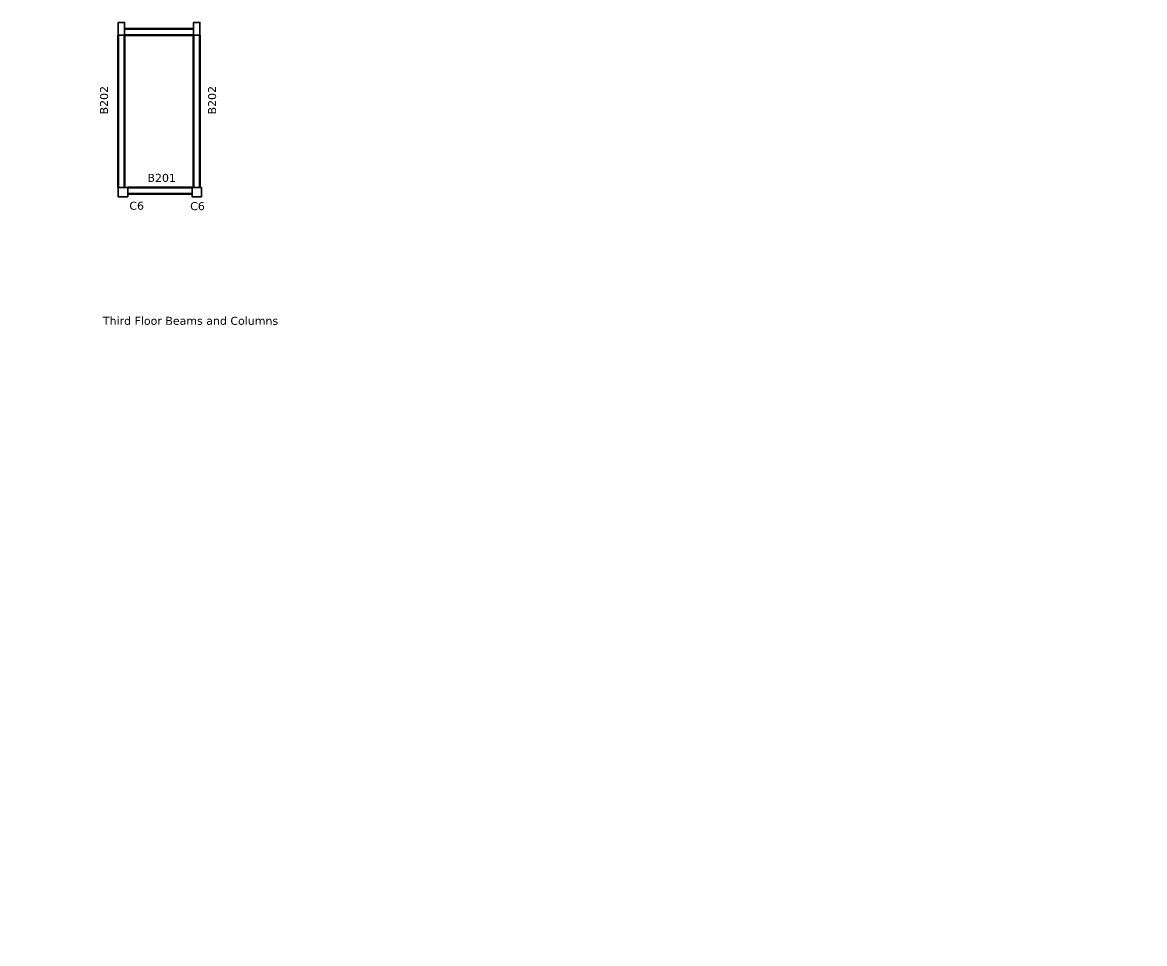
# Model space of a CAD drawing. Header units: feet. Extents: x 15113 to 123217, y -97269 to -8247.
# Drawn here: x 47082 to 49225, y -48305 to -46546 of the extents above; entities that cross this region are included whole.
import ezdxf

# ---------------------------------------------------------------- set-up
doc = ezdxf.new("R2010")
doc.units = ezdxf.units.FT
doc.header["$LTSCALE"] = 50.2
doc.header["$MEASUREMENT"] = 0
doc.header["$PDMODE"] = 3
doc.linetypes.add('PHANTOM2', pattern=[1.25, 0.625, -0.125, 0.125, -0.125, 0.125, -0.125])
doc.layers.get('0').update_dxf_attribs({"lineweight": 35})
doc.layers.add('drg seal txt', color=7, linetype='Continuous')
for name, color, linetype, lineweight in [('Str Beam', 10, 'Continuous', 35), ('Str Clm 2', 7, 'Continuous', 35), ('Str Column', 50, 'Continuous', 35), ('Str LBL', 3, 'Continuous', 35)]:
    doc.layers.add(name, color=color, linetype=linetype, lineweight=lineweight)
doc.layers.add('Str grid', color=7, linetype='Continuous', true_color=0x17d337)
doc.styles.get("Standard").update_dxf_attribs({"font": 'arial.ttf'})
doc.dimstyles.new('Copy of Standard', dxfattribs={"dimscale": 40, "dimtxt": 0.25, "dimasz": 0.3, "dimexe": 0.18, "dimexo": 5, "dimgap": 0.09, "dimtad": 0, "dimtih": 1, "dimtoh": 1, "dimdec": 0, "dimzin": 0, "dimdsep": 46, "dimlunit": 4, "dimtxsty": 'Standard', "dimcen": 0.2, "dimse1": 1, "dimse2": 1, "dimadec": 0, "dimazin": 0, "dimtfac": 1, "dimtdec": 0, "dimtofl": 0, "dimtmove": 0, "dimatfit": 3, "dimfxl": 1, "dimtolj": 1, "dimtzin": 0, "dimarcsym": 0})

# ---------------------------------------------------------------- blocks, each defined once
blk = doc.blocks.new('_ArchTick')
at = {"color": 0, "linetype": 'ByBlock', "const_width": 0.15}
blk.add_lwpolyline([(-0.5, -0.5), (0.5, 0.5)], dxfattribs=at)
blk = doc.blocks.new('*D1069')
at = {"layer": 'Defpoints', "color": 0, "linetype": 'PHANTOM2', "transparency": 16777216}
for p in [(59402.8, -48172.5), (42253.6, -48298.5), (59402.8, -48298.5)]:
    blk.add_point(p, dxfattribs=at)
at = {"layer": 'Str grid', "color": 0, "linetype": 'PHANTOM2', "lineweight": -2, "transparency": 16777216}
for p, q in [((59402.8, -48172.5), (59402.8, -48226.8)), ((59402.8, -48298.5), (59402.8, -48244.2))]:
    blk.add_line(p, q, dxfattribs=at)
at = {"layer": 'Str grid', "color": 0, "linetype": 'PHANTOM2', "lineweight": -2, "transparency": 16777216, "xscale": 12, "yscale": 12, "zscale": 12}
for p, rotation in [((59402.8, -48172.5), 90), ((59402.8, -48298.5), 270)]:
    blk.add_blockref('_ArchTick', p, dxfattribs=dict(at, rotation=rotation))
at = {"layer": 'Str grid', "color": 0, "linetype": 'PHANTOM2', "transparency": 16777216, "insert": (59402.8, -48235.5), "char_height": 10, "attachment_point": 5}
blk.add_mtext('\\A1;10\'-6"', dxfattribs=at)

msp = doc.modelspace()

# ---------------------------------------------------------------- linework, layer by layer
at = {"layer": 'Str Beam', "linetype": 'Continuous', "lineweight": 53}
for p, q in [((47277.11622, -46558.08064), (47409.11622, -46558.08064)), ((47265.11622, -46570.08064), (47265.11622, -46861.08064)), ((47277.11622, -46570.08064), (47409.11622, -46570.08064)), ((47277.11622, -46570.08064), (47277.11622, -46861.08064)), ((47409.11622, -46570.08064), (47409.11622, -46861.08064)), ((47421.11622, -46570.08064), (47421.11622, -46861.08064)), ((47283.11622, -46861.08064), (47406.11622, -46861.08064)), ((47283.11622, -46873.08064), (47406.11622, -46873.08064))]:
    msp.add_line(p, q, dxfattribs=at)
at = {"layer": 'Str Clm 2', "color": 3, "linetype": 'Continuous'}
for points in [[(47277.11622, -46546.08064), (47277.11622, -46570.08064), (47265.11622, -46570.08064), (47265.11622, -46546.08064)], [(47421.11622, -46546.08064), (47421.11622, -46570.08064), (47409.11622, -46570.08064), (47409.11622, -46546.08064)]]:
    msp.add_lwpolyline(points, close=True, dxfattribs=at)
at = {"layer": 'Str Column', "color": 2, "linetype": 'Continuous'}
for points in [[(47265.11622, -46546.08064), (47277.11622, -46546.08064), (47277.11622, -46570.08064), (47265.11622, -46570.08064)], [(47409.11622, -46546.08064), (47421.11622, -46546.08064), (47421.11622, -46570.08064), (47409.11622, -46570.08064)], [(47283.11622, -46861.08064), (47283.11622, -46879.08064), (47265.11622, -46879.08064), (47265.11622, -46861.08064)], [(47424.11622, -46861.08064), (47424.11622, -46879.08064), (47406.11622, -46879.08064), (47406.11622, -46861.08064)]]:
    msp.add_lwpolyline(points, close=True, dxfattribs=at)

# ---------------------------------------------------------------- texts
at = {"layer": 'drg seal txt', "lineweight": 53, "insert": (47235.69801, -47108.21351), "char_height": 15.2852164, "width": 2687.8083334, "attachment_point": 1}
msp.add_mtext('{\\fVerdana|b0|i0|c0|p34;Third Floor Beams and Columns}', dxfattribs=at)
at = {"layer": 'Str LBL', "char_height": 15.2852164, "width": 28.177633, "attachment_point": 1, "rotation": 90}
for insert in [(47230.33446, -46721.81339), (47436.67157, -46721.81339)]:
    msp.add_mtext('{\\fVerdana|b0|i0|c0|p34;B202}', dxfattribs=dict(at, insert=insert))
at = {"layer": 'Str LBL', "char_height": 15.2852164, "width": 28.177633, "attachment_point": 1}
for s, insert in [('{\\fVerdana|b0|i0|c0|p34;B201}', (47320.90014, -46835.25135)), ('{\\fVerdana|b0|i0|c0|p34;C6}', (47286.32145, -46888.43987)), ('{\\fVerdana|b0|i0|c0|p34;C6}', (47402.48937, -46889.29522))]:
    msp.add_mtext(s, dxfattribs=dict(at, insert=insert))

# ---------------------------------------------------------------- dimensions: what is measured, and where the dimension line sits
at = {"layer": 'Str grid', "color": 0, "linetype": 'PHANTOM2'}
dim = msp.add_linear_dim(base=(59402.75985, -48298.5), p1=(59402.75985, -48172.5), p2=(42253.55418, -48298.5), angle=90, dimstyle='Copy of Standard', override={"dimblk": 'ArchTick'}, dxfattribs=at)
dim.commit()
dim.dimension.update_dxf_attribs({"geometry": '*D1069', "text_midpoint": (59402.75985, -48235.5)})

doc.saveas('drawing.dxf')
